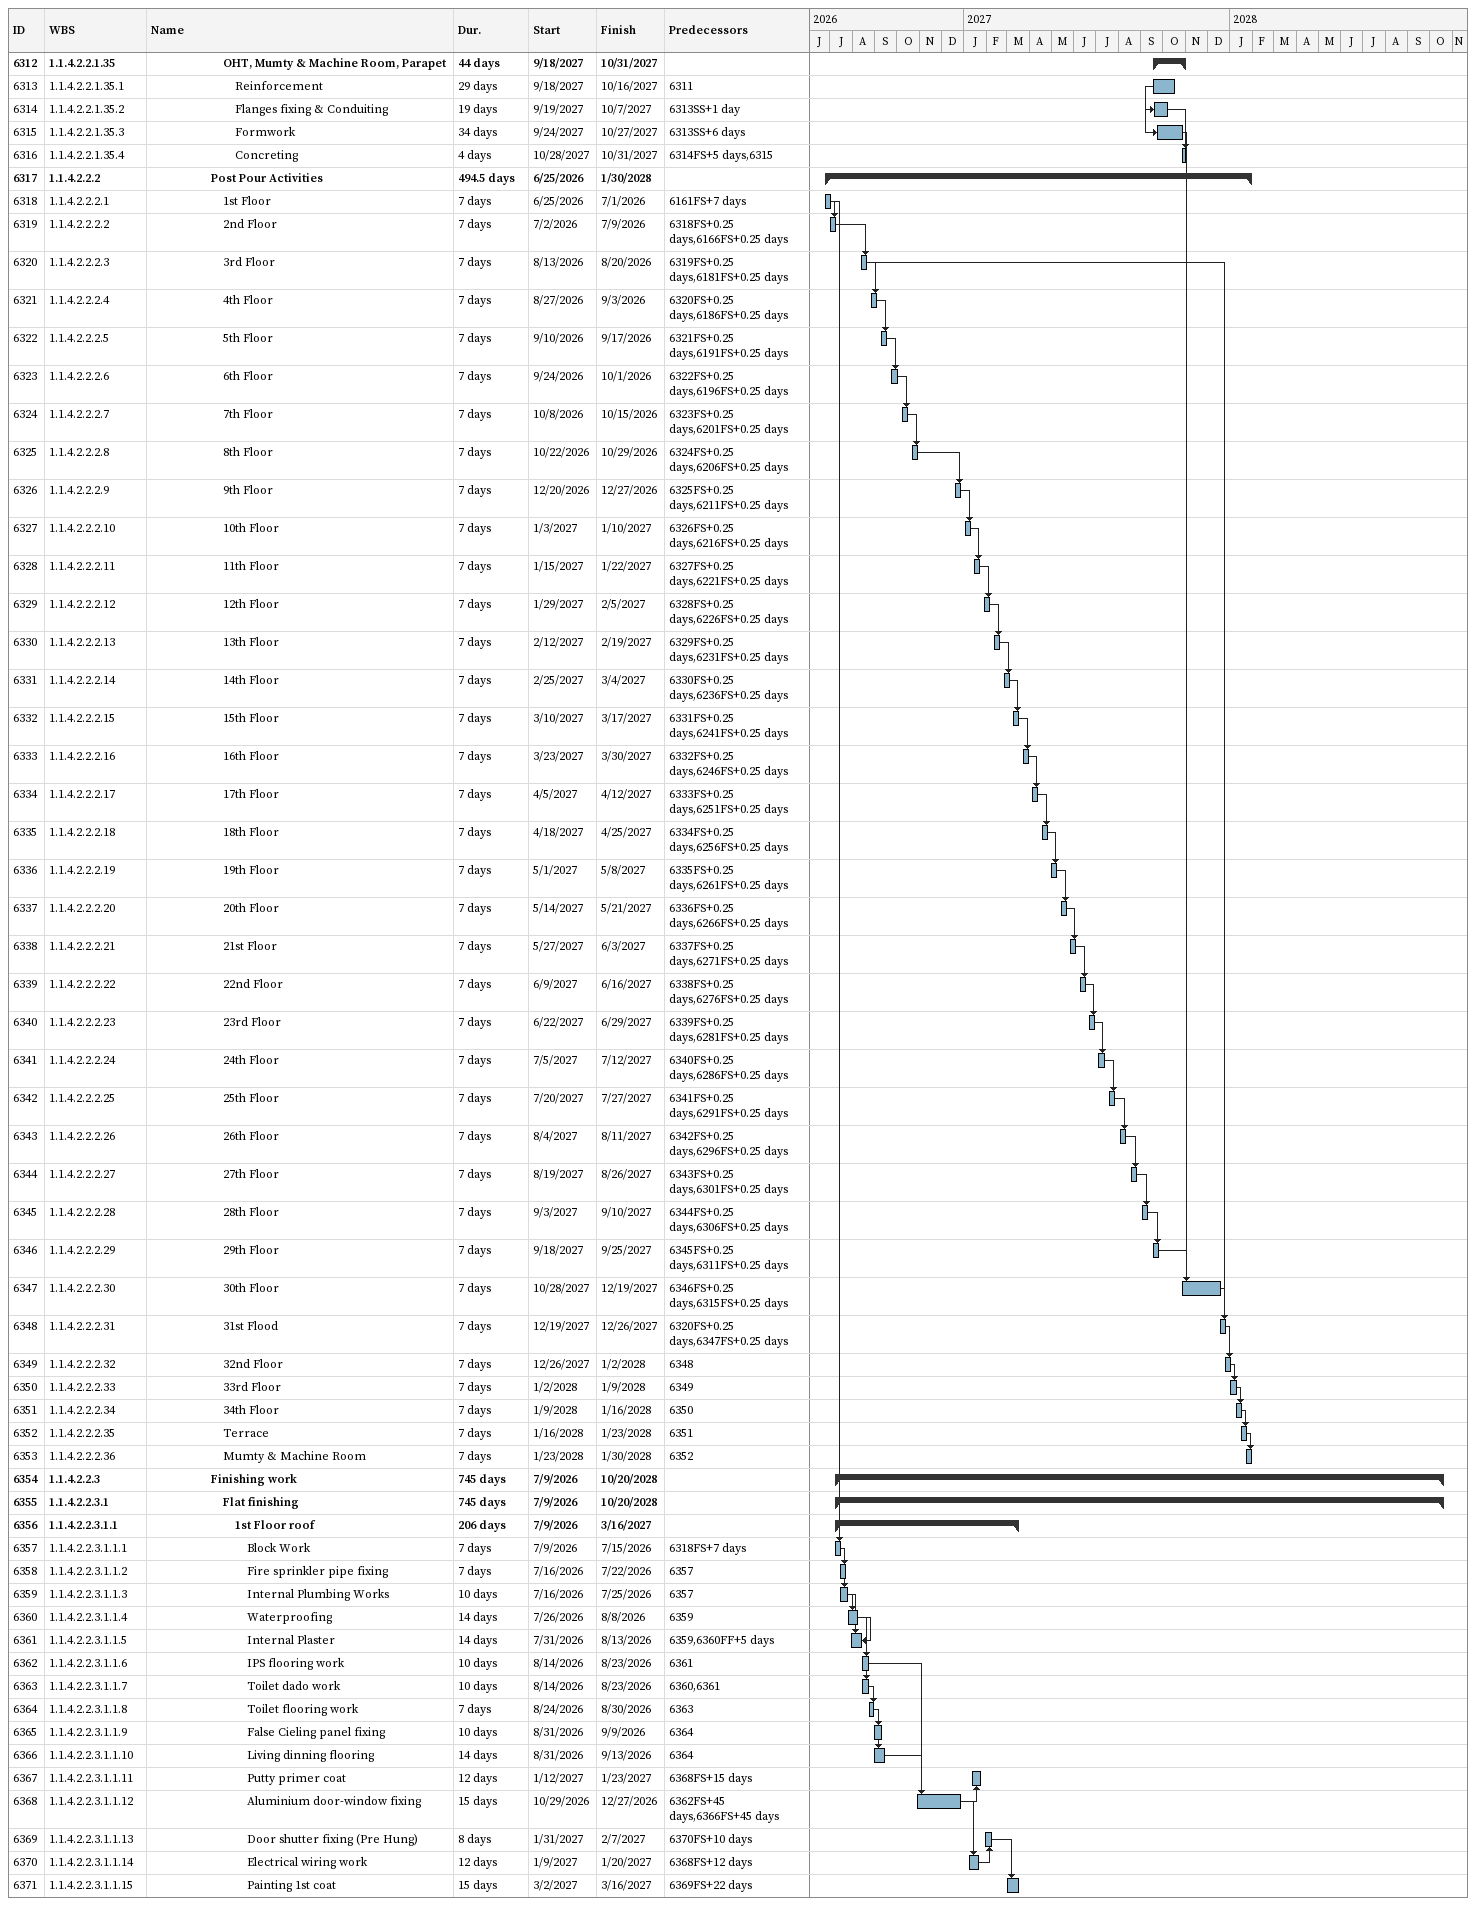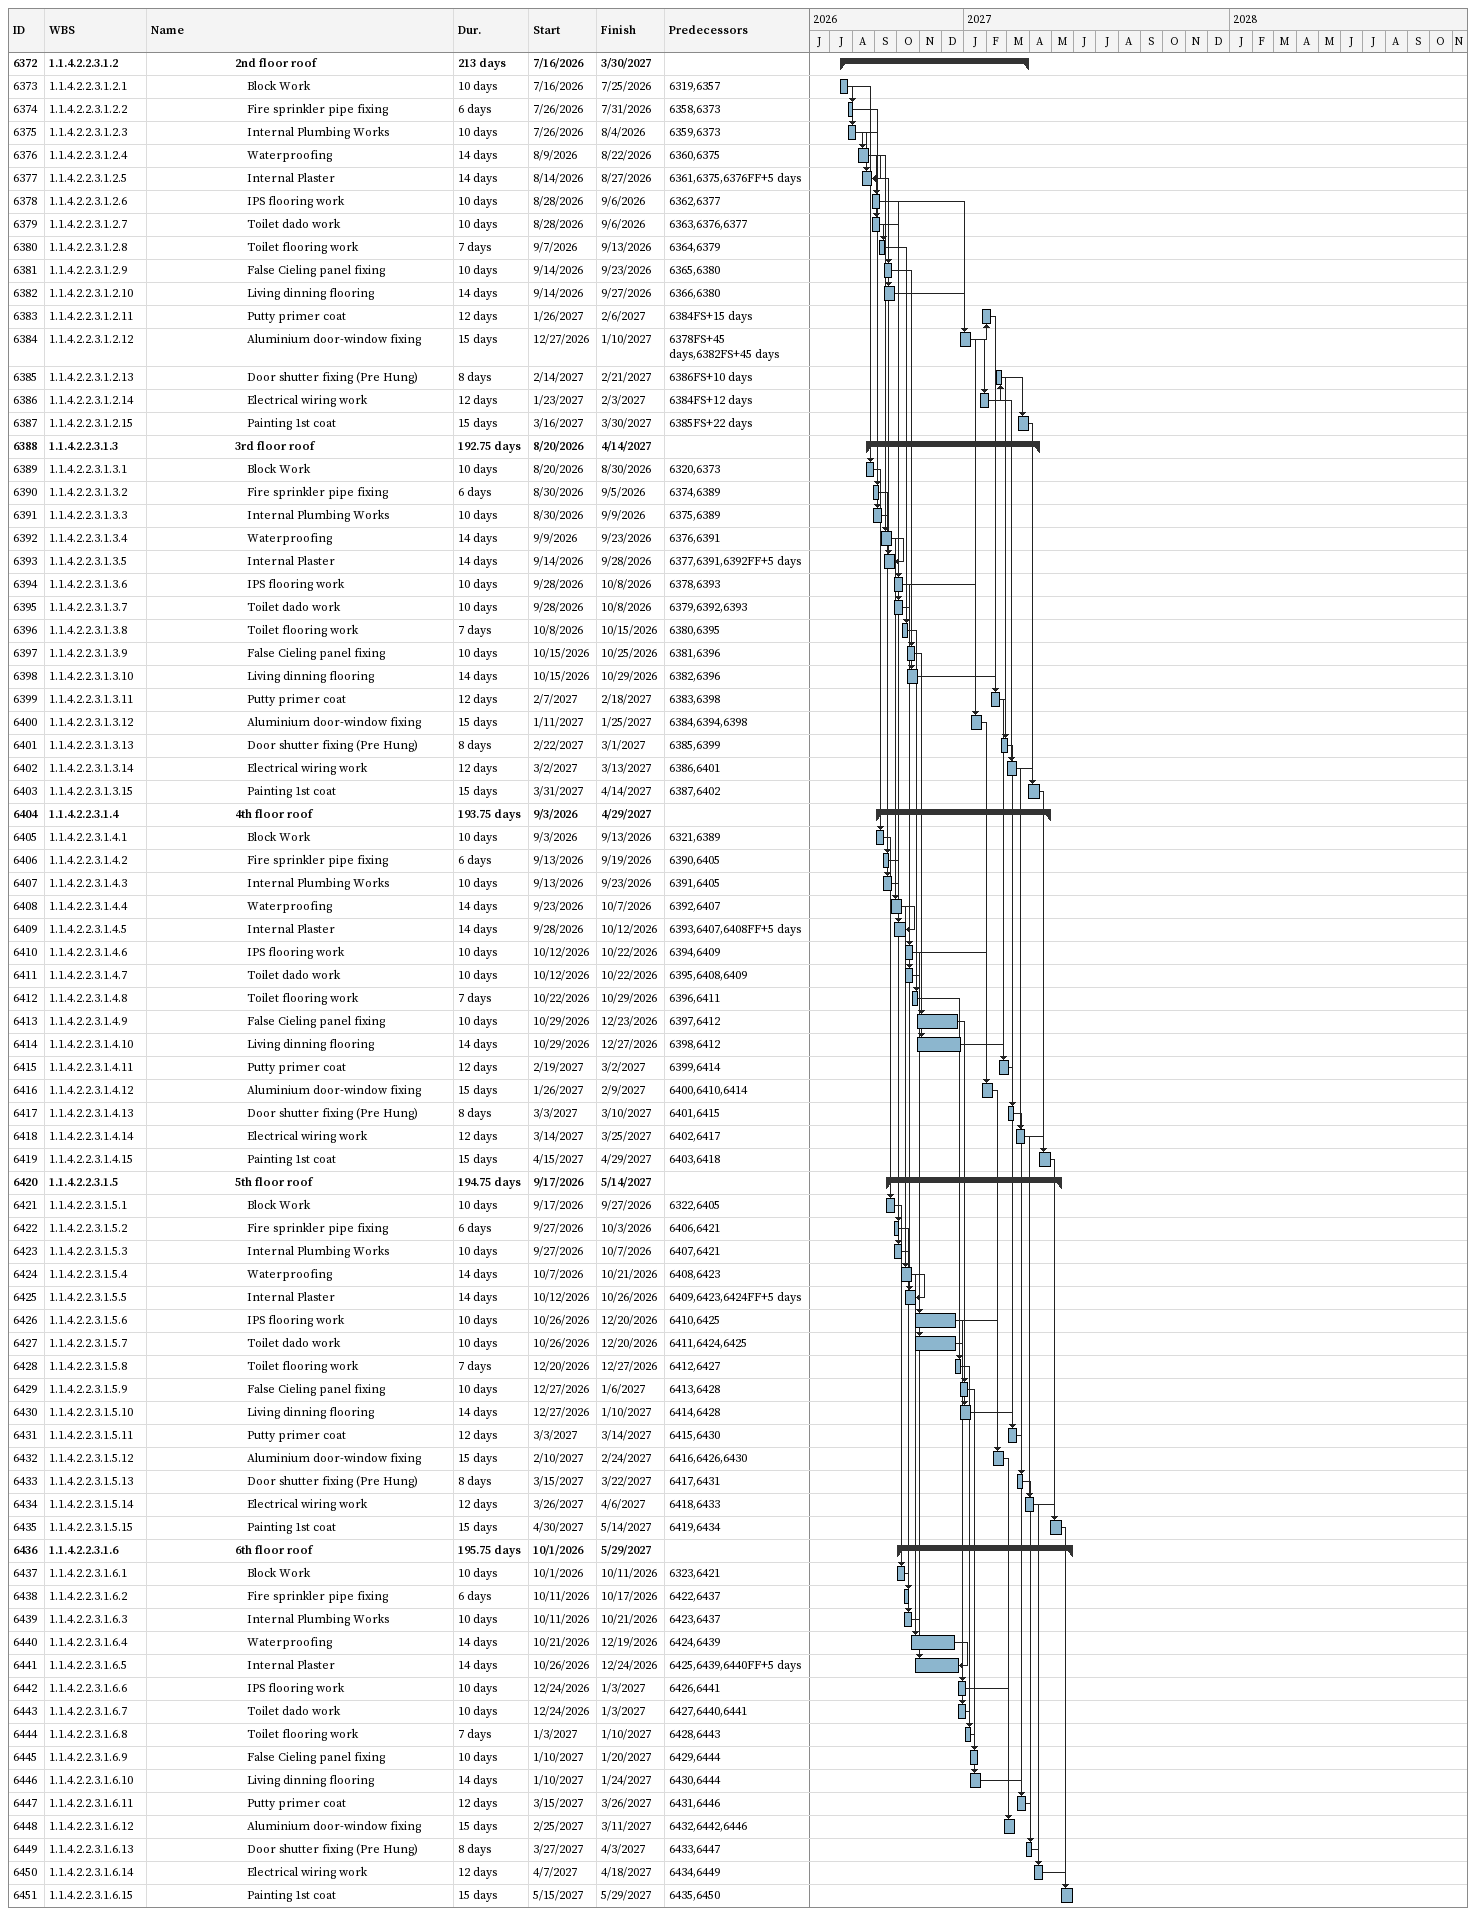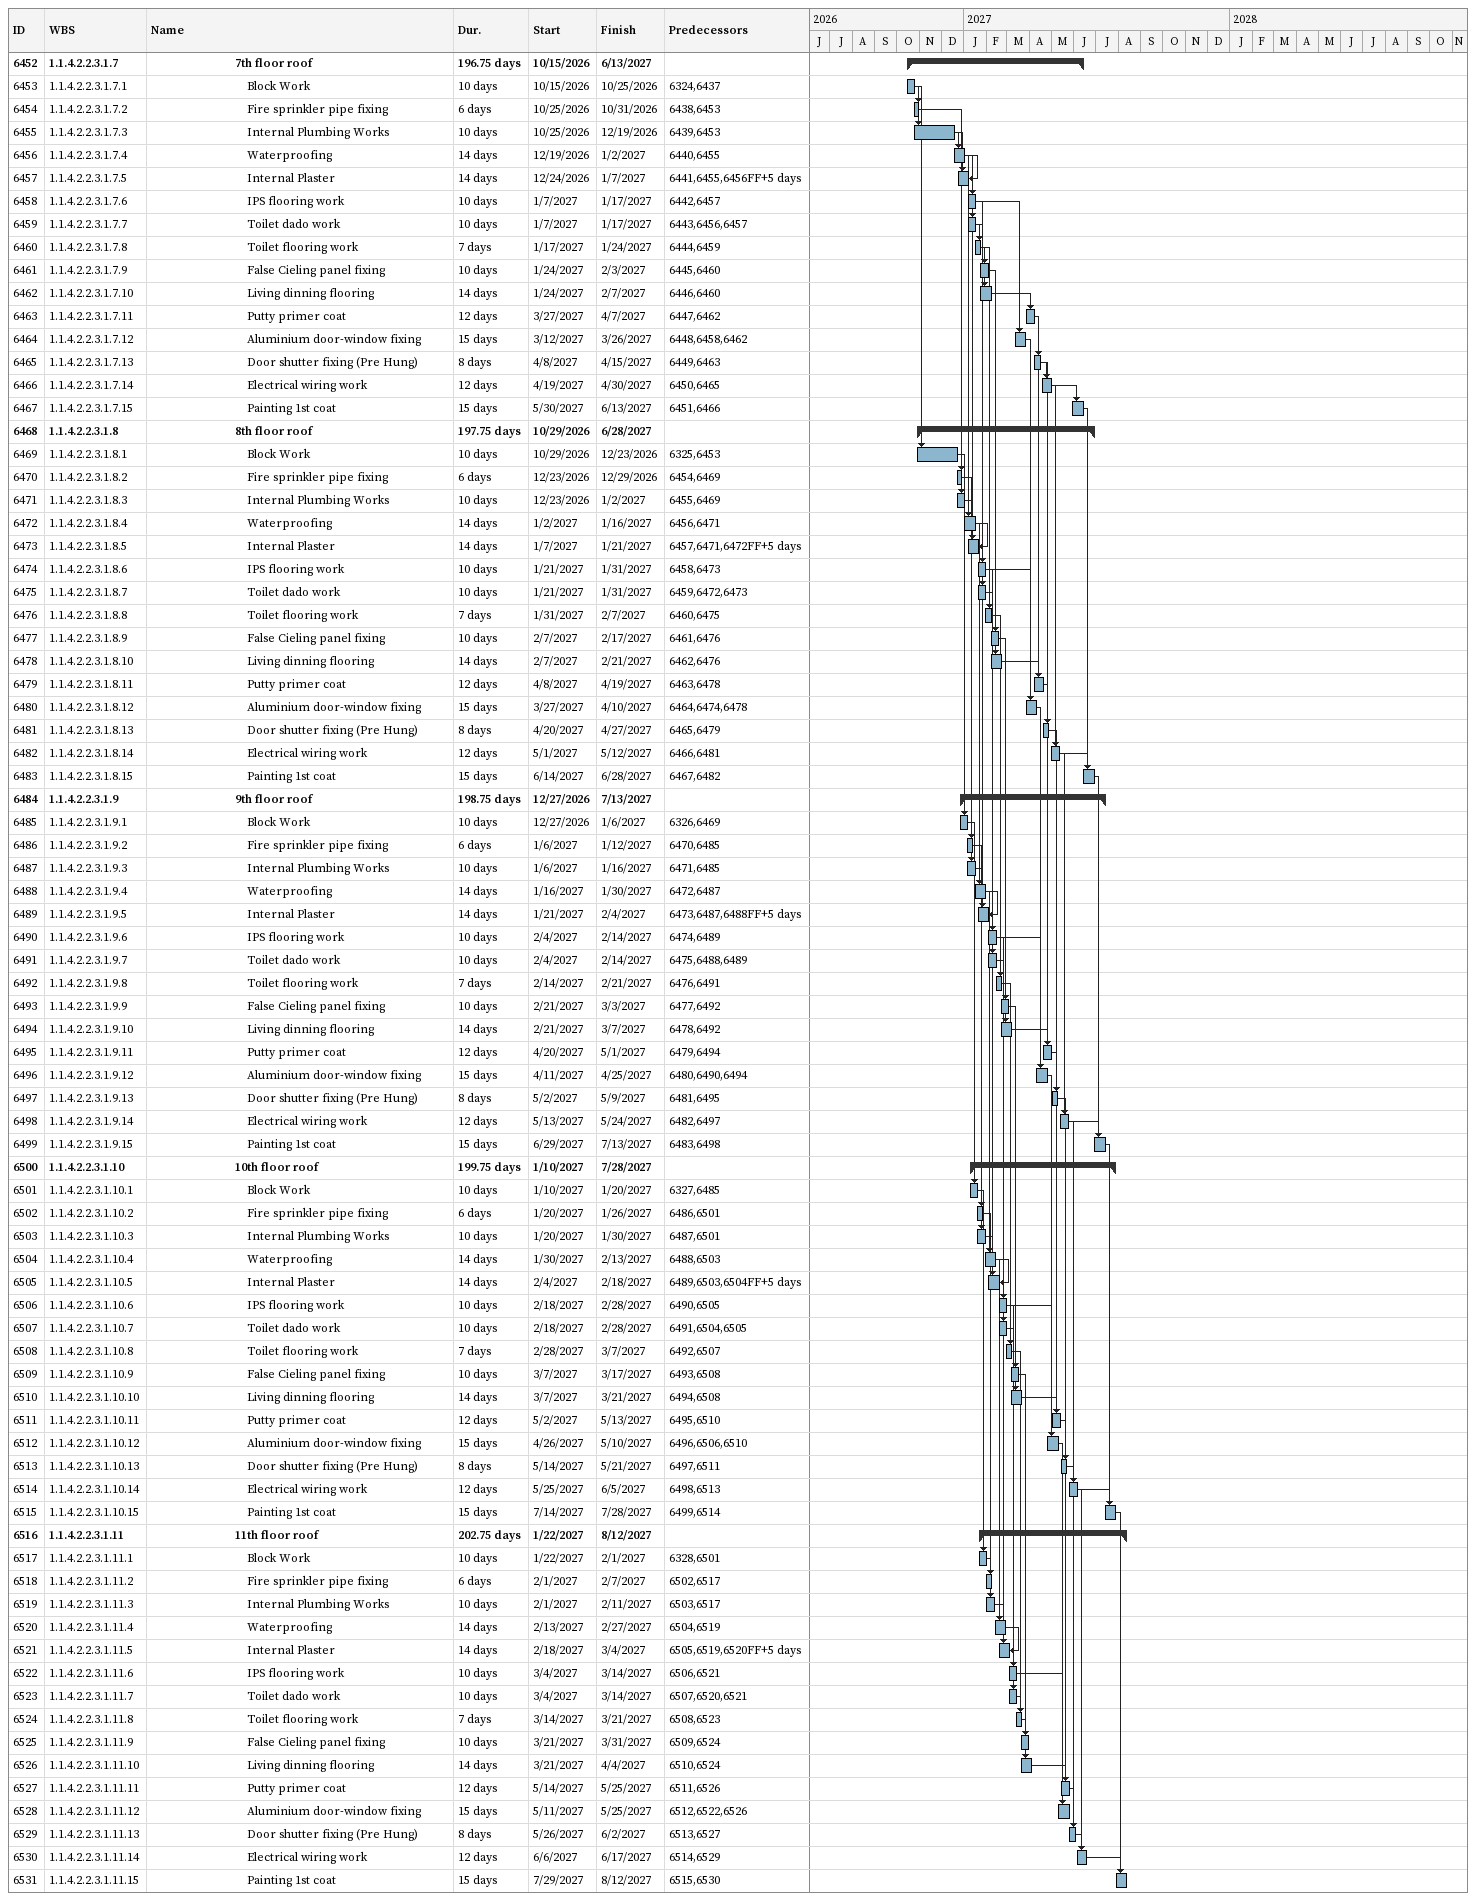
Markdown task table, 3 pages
| ID | WBS | Task | Duration | Start | Finish | Predecessors |
|---|---|---|---|---|---|---|
| 6312 | 1.1.4.2.2.1.35 | **OHT, Mumty & Machine Room, Parapet** | 44d | 2027-09-18 | 2027-10-31 |  |
| 6313 | 1.1.4.2.2.1.35.1 | Reinforcement | 29d | 2027-09-18 | 2027-10-16 | 6311 |
| 6314 | 1.1.4.2.2.1.35.2 | Flanges fixing & Conduiting | 19d | 2027-09-19 | 2027-10-07 | 6313SS+1d |
| 6315 | 1.1.4.2.2.1.35.3 | Formwork | 34d | 2027-09-24 | 2027-10-27 | 6313SS+6d |
| 6316 | 1.1.4.2.2.1.35.4 | Concreting | 4d | 2027-10-28 | 2027-10-31 | 6314FS+5d, 6315 |
| 6317 | 1.1.4.2.2.2 | **Post Pour Activities** | 494.5d | 2026-06-25 | 2028-01-30 |  |
| 6318 | 1.1.4.2.2.2.1 | 1st Floor | 7d | 2026-06-25 | 2026-07-01 | 6161FS+7d |
| 6319 | 1.1.4.2.2.2.2 | 2nd Floor | 7d | 2026-07-02 | 2026-07-09 | 6318FS+0.25d, 6166FS+0.25d |
| 6320 | 1.1.4.2.2.2.3 | 3rd Floor | 7d | 2026-08-13 | 2026-08-20 | 6319FS+0.25d, 6181FS+0.25d |
| 6321 | 1.1.4.2.2.2.4 | 4th Floor | 7d | 2026-08-27 | 2026-09-03 | 6320FS+0.25d, 6186FS+0.25d |
| 6322 | 1.1.4.2.2.2.5 | 5th Floor | 7d | 2026-09-10 | 2026-09-17 | 6321FS+0.25d, 6191FS+0.25d |
| 6323 | 1.1.4.2.2.2.6 | 6th Floor | 7d | 2026-09-24 | 2026-10-01 | 6322FS+0.25d, 6196FS+0.25d |
| 6324 | 1.1.4.2.2.2.7 | 7th Floor | 7d | 2026-10-08 | 2026-10-15 | 6323FS+0.25d, 6201FS+0.25d |
| 6325 | 1.1.4.2.2.2.8 | 8th Floor | 7d | 2026-10-22 | 2026-10-29 | 6324FS+0.25d, 6206FS+0.25d |
| 6326 | 1.1.4.2.2.2.9 | 9th Floor | 7d | 2026-12-20 | 2026-12-27 | 6325FS+0.25d, 6211FS+0.25d |
| 6327 | 1.1.4.2.2.2.10 | 10th Floor | 7d | 2027-01-03 | 2027-01-10 | 6326FS+0.25d, 6216FS+0.25d |
| 6328 | 1.1.4.2.2.2.11 | 11th Floor | 7d | 2027-01-15 | 2027-01-22 | 6327FS+0.25d, 6221FS+0.25d |
| 6329 | 1.1.4.2.2.2.12 | 12th Floor | 7d | 2027-01-29 | 2027-02-05 | 6328FS+0.25d, 6226FS+0.25d |
| 6330 | 1.1.4.2.2.2.13 | 13th Floor | 7d | 2027-02-12 | 2027-02-19 | 6329FS+0.25d, 6231FS+0.25d |
| 6331 | 1.1.4.2.2.2.14 | 14th Floor | 7d | 2027-02-25 | 2027-03-04 | 6330FS+0.25d, 6236FS+0.25d |
| 6332 | 1.1.4.2.2.2.15 | 15th Floor | 7d | 2027-03-10 | 2027-03-17 | 6331FS+0.25d, 6241FS+0.25d |
| 6333 | 1.1.4.2.2.2.16 | 16th Floor | 7d | 2027-03-23 | 2027-03-30 | 6332FS+0.25d, 6246FS+0.25d |
| 6334 | 1.1.4.2.2.2.17 | 17th Floor | 7d | 2027-04-05 | 2027-04-12 | 6333FS+0.25d, 6251FS+0.25d |
| 6335 | 1.1.4.2.2.2.18 | 18th Floor | 7d | 2027-04-18 | 2027-04-25 | 6334FS+0.25d, 6256FS+0.25d |
| 6336 | 1.1.4.2.2.2.19 | 19th Floor | 7d | 2027-05-01 | 2027-05-08 | 6335FS+0.25d, 6261FS+0.25d |
| 6337 | 1.1.4.2.2.2.20 | 20th Floor | 7d | 2027-05-14 | 2027-05-21 | 6336FS+0.25d, 6266FS+0.25d |
| 6338 | 1.1.4.2.2.2.21 | 21st Floor | 7d | 2027-05-27 | 2027-06-03 | 6337FS+0.25d, 6271FS+0.25d |
| 6339 | 1.1.4.2.2.2.22 | 22nd Floor | 7d | 2027-06-09 | 2027-06-16 | 6338FS+0.25d, 6276FS+0.25d |
| 6340 | 1.1.4.2.2.2.23 | 23rd Floor | 7d | 2027-06-22 | 2027-06-29 | 6339FS+0.25d, 6281FS+0.25d |
| 6341 | 1.1.4.2.2.2.24 | 24th Floor | 7d | 2027-07-05 | 2027-07-12 | 6340FS+0.25d, 6286FS+0.25d |
| 6342 | 1.1.4.2.2.2.25 | 25th Floor | 7d | 2027-07-20 | 2027-07-27 | 6341FS+0.25d, 6291FS+0.25d |
| 6343 | 1.1.4.2.2.2.26 | 26th Floor | 7d | 2027-08-04 | 2027-08-11 | 6342FS+0.25d, 6296FS+0.25d |
| 6344 | 1.1.4.2.2.2.27 | 27th Floor | 7d | 2027-08-19 | 2027-08-26 | 6343FS+0.25d, 6301FS+0.25d |
| 6345 | 1.1.4.2.2.2.28 | 28th Floor | 7d | 2027-09-03 | 2027-09-10 | 6344FS+0.25d, 6306FS+0.25d |
| 6346 | 1.1.4.2.2.2.29 | 29th Floor | 7d | 2027-09-18 | 2027-09-25 | 6345FS+0.25d, 6311FS+0.25d |
| 6347 | 1.1.4.2.2.2.30 | 30th Floor | 7d | 2027-10-28 | 2027-12-19 | 6346FS+0.25d, 6315FS+0.25d |
| 6348 | 1.1.4.2.2.2.31 | 31st Flood | 7d | 2027-12-19 | 2027-12-26 | 6320FS+0.25d, 6347FS+0.25d |
| 6349 | 1.1.4.2.2.2.32 | 32nd Floor | 7d | 2027-12-26 | 2028-01-02 | 6348 |
| 6350 | 1.1.4.2.2.2.33 | 33rd Floor | 7d | 2028-01-02 | 2028-01-09 | 6349 |
| 6351 | 1.1.4.2.2.2.34 | 34th Floor | 7d | 2028-01-09 | 2028-01-16 | 6350 |
| 6352 | 1.1.4.2.2.2.35 | Terrace | 7d | 2028-01-16 | 2028-01-23 | 6351 |
| 6353 | 1.1.4.2.2.2.36 | Mumty & Machine Room | 7d | 2028-01-23 | 2028-01-30 | 6352 |
| 6354 | 1.1.4.2.2.3 | **Finishing work** | 745d | 2026-07-09 | 2028-10-20 |  |
| 6355 | 1.1.4.2.2.3.1 | **Flat finishing** | 745d | 2026-07-09 | 2028-10-20 |  |
| 6356 | 1.1.4.2.2.3.1.1 | **1st Floor roof** | 206d | 2026-07-09 | 2027-03-16 |  |
| 6357 | 1.1.4.2.2.3.1.1.1 | Block Work | 7d | 2026-07-09 | 2026-07-15 | 6318FS+7d |
| 6358 | 1.1.4.2.2.3.1.1.2 | Fire sprinkler pipe fixing | 7d | 2026-07-16 | 2026-07-22 | 6357 |
| 6359 | 1.1.4.2.2.3.1.1.3 | Internal Plumbing Works | 10d | 2026-07-16 | 2026-07-25 | 6357 |
| 6360 | 1.1.4.2.2.3.1.1.4 | Waterproofing | 14d | 2026-07-26 | 2026-08-08 | 6359 |
| 6361 | 1.1.4.2.2.3.1.1.5 | Internal Plaster | 14d | 2026-07-31 | 2026-08-13 | 6359, 6360FF+5d |
| 6362 | 1.1.4.2.2.3.1.1.6 | IPS flooring work | 10d | 2026-08-14 | 2026-08-23 | 6361 |
| 6363 | 1.1.4.2.2.3.1.1.7 | Toilet dado work | 10d | 2026-08-14 | 2026-08-23 | 6360, 6361 |
| 6364 | 1.1.4.2.2.3.1.1.8 | Toilet flooring work | 7d | 2026-08-24 | 2026-08-30 | 6363 |
| 6365 | 1.1.4.2.2.3.1.1.9 | False Cieling panel fixing | 10d | 2026-08-31 | 2026-09-09 | 6364 |
| 6366 | 1.1.4.2.2.3.1.1.10 | Living dinning flooring | 14d | 2026-08-31 | 2026-09-13 | 6364 |
| 6367 | 1.1.4.2.2.3.1.1.11 | Putty primer coat | 12d | 2027-01-12 | 2027-01-23 | 6368FS+15d |
| 6368 | 1.1.4.2.2.3.1.1.12 | Aluminium door-window fixing | 15d | 2026-10-29 | 2026-12-27 | 6362FS+45d, 6366FS+45d |
| 6369 | 1.1.4.2.2.3.1.1.13 | Door shutter fixing (Pre Hung) | 8d | 2027-01-31 | 2027-02-07 | 6370FS+10d |
| 6370 | 1.1.4.2.2.3.1.1.14 | Electrical wiring work | 12d | 2027-01-09 | 2027-01-20 | 6368FS+12d |
| 6371 | 1.1.4.2.2.3.1.1.15 | Painting 1st coat | 15d | 2027-03-02 | 2027-03-16 | 6369FS+22d |
| 6372 | 1.1.4.2.2.3.1.2 | **2nd floor roof** | 213d | 2026-07-16 | 2027-03-30 |  |
| 6373 | 1.1.4.2.2.3.1.2.1 | Block Work | 10d | 2026-07-16 | 2026-07-25 | 6319, 6357 |
| 6374 | 1.1.4.2.2.3.1.2.2 | Fire sprinkler pipe fixing | 6d | 2026-07-26 | 2026-07-31 | 6358, 6373 |
| 6375 | 1.1.4.2.2.3.1.2.3 | Internal Plumbing Works | 10d | 2026-07-26 | 2026-08-04 | 6359, 6373 |
| 6376 | 1.1.4.2.2.3.1.2.4 | Waterproofing | 14d | 2026-08-09 | 2026-08-22 | 6360, 6375 |
| 6377 | 1.1.4.2.2.3.1.2.5 | Internal Plaster | 14d | 2026-08-14 | 2026-08-27 | 6361, 6375, 6376FF+5d |
| 6378 | 1.1.4.2.2.3.1.2.6 | IPS flooring work | 10d | 2026-08-28 | 2026-09-06 | 6362, 6377 |
| 6379 | 1.1.4.2.2.3.1.2.7 | Toilet dado work | 10d | 2026-08-28 | 2026-09-06 | 6363, 6376, 6377 |
| 6380 | 1.1.4.2.2.3.1.2.8 | Toilet flooring work | 7d | 2026-09-07 | 2026-09-13 | 6364, 6379 |
| 6381 | 1.1.4.2.2.3.1.2.9 | False Cieling panel fixing | 10d | 2026-09-14 | 2026-09-23 | 6365, 6380 |
| 6382 | 1.1.4.2.2.3.1.2.10 | Living dinning flooring | 14d | 2026-09-14 | 2026-09-27 | 6366, 6380 |
| 6383 | 1.1.4.2.2.3.1.2.11 | Putty primer coat | 12d | 2027-01-26 | 2027-02-06 | 6384FS+15d |
| 6384 | 1.1.4.2.2.3.1.2.12 | Aluminium door-window fixing | 15d | 2026-12-27 | 2027-01-10 | 6378FS+45d, 6382FS+45d |
| 6385 | 1.1.4.2.2.3.1.2.13 | Door shutter fixing (Pre Hung) | 8d | 2027-02-14 | 2027-02-21 | 6386FS+10d |
| 6386 | 1.1.4.2.2.3.1.2.14 | Electrical wiring work | 12d | 2027-01-23 | 2027-02-03 | 6384FS+12d |
| 6387 | 1.1.4.2.2.3.1.2.15 | Painting 1st coat | 15d | 2027-03-16 | 2027-03-30 | 6385FS+22d |
| 6388 | 1.1.4.2.2.3.1.3 | **3rd floor roof** | 192.75d | 2026-08-20 | 2027-04-14 |  |
| 6389 | 1.1.4.2.2.3.1.3.1 | Block Work | 10d | 2026-08-20 | 2026-08-30 | 6320, 6373 |
| 6390 | 1.1.4.2.2.3.1.3.2 | Fire sprinkler pipe fixing | 6d | 2026-08-30 | 2026-09-05 | 6374, 6389 |
| 6391 | 1.1.4.2.2.3.1.3.3 | Internal Plumbing Works | 10d | 2026-08-30 | 2026-09-09 | 6375, 6389 |
| 6392 | 1.1.4.2.2.3.1.3.4 | Waterproofing | 14d | 2026-09-09 | 2026-09-23 | 6376, 6391 |
| 6393 | 1.1.4.2.2.3.1.3.5 | Internal Plaster | 14d | 2026-09-14 | 2026-09-28 | 6377, 6391, 6392FF+5d |
| 6394 | 1.1.4.2.2.3.1.3.6 | IPS flooring work | 10d | 2026-09-28 | 2026-10-08 | 6378, 6393 |
| 6395 | 1.1.4.2.2.3.1.3.7 | Toilet dado work | 10d | 2026-09-28 | 2026-10-08 | 6379, 6392, 6393 |
| 6396 | 1.1.4.2.2.3.1.3.8 | Toilet flooring work | 7d | 2026-10-08 | 2026-10-15 | 6380, 6395 |
| 6397 | 1.1.4.2.2.3.1.3.9 | False Cieling panel fixing | 10d | 2026-10-15 | 2026-10-25 | 6381, 6396 |
| 6398 | 1.1.4.2.2.3.1.3.10 | Living dinning flooring | 14d | 2026-10-15 | 2026-10-29 | 6382, 6396 |
| 6399 | 1.1.4.2.2.3.1.3.11 | Putty primer coat | 12d | 2027-02-07 | 2027-02-18 | 6383, 6398 |
| 6400 | 1.1.4.2.2.3.1.3.12 | Aluminium door-window fixing | 15d | 2027-01-11 | 2027-01-25 | 6384, 6394, 6398 |
| 6401 | 1.1.4.2.2.3.1.3.13 | Door shutter fixing (Pre Hung) | 8d | 2027-02-22 | 2027-03-01 | 6385, 6399 |
| 6402 | 1.1.4.2.2.3.1.3.14 | Electrical wiring work | 12d | 2027-03-02 | 2027-03-13 | 6386, 6401 |
| 6403 | 1.1.4.2.2.3.1.3.15 | Painting 1st coat | 15d | 2027-03-31 | 2027-04-14 | 6387, 6402 |
| 6404 | 1.1.4.2.2.3.1.4 | **4th floor roof** | 193.75d | 2026-09-03 | 2027-04-29 |  |
| 6405 | 1.1.4.2.2.3.1.4.1 | Block Work | 10d | 2026-09-03 | 2026-09-13 | 6321, 6389 |
| 6406 | 1.1.4.2.2.3.1.4.2 | Fire sprinkler pipe fixing | 6d | 2026-09-13 | 2026-09-19 | 6390, 6405 |
| 6407 | 1.1.4.2.2.3.1.4.3 | Internal Plumbing Works | 10d | 2026-09-13 | 2026-09-23 | 6391, 6405 |
| 6408 | 1.1.4.2.2.3.1.4.4 | Waterproofing | 14d | 2026-09-23 | 2026-10-07 | 6392, 6407 |
| 6409 | 1.1.4.2.2.3.1.4.5 | Internal Plaster | 14d | 2026-09-28 | 2026-10-12 | 6393, 6407, 6408FF+5d |
| 6410 | 1.1.4.2.2.3.1.4.6 | IPS flooring work | 10d | 2026-10-12 | 2026-10-22 | 6394, 6409 |
| 6411 | 1.1.4.2.2.3.1.4.7 | Toilet dado work | 10d | 2026-10-12 | 2026-10-22 | 6395, 6408, 6409 |
| 6412 | 1.1.4.2.2.3.1.4.8 | Toilet flooring work | 7d | 2026-10-22 | 2026-10-29 | 6396, 6411 |
| 6413 | 1.1.4.2.2.3.1.4.9 | False Cieling panel fixing | 10d | 2026-10-29 | 2026-12-23 | 6397, 6412 |
| 6414 | 1.1.4.2.2.3.1.4.10 | Living dinning flooring | 14d | 2026-10-29 | 2026-12-27 | 6398, 6412 |
| 6415 | 1.1.4.2.2.3.1.4.11 | Putty primer coat | 12d | 2027-02-19 | 2027-03-02 | 6399, 6414 |
| 6416 | 1.1.4.2.2.3.1.4.12 | Aluminium door-window fixing | 15d | 2027-01-26 | 2027-02-09 | 6400, 6410, 6414 |
| 6417 | 1.1.4.2.2.3.1.4.13 | Door shutter fixing (Pre Hung) | 8d | 2027-03-03 | 2027-03-10 | 6401, 6415 |
| 6418 | 1.1.4.2.2.3.1.4.14 | Electrical wiring work | 12d | 2027-03-14 | 2027-03-25 | 6402, 6417 |
| 6419 | 1.1.4.2.2.3.1.4.15 | Painting 1st coat | 15d | 2027-04-15 | 2027-04-29 | 6403, 6418 |
| 6420 | 1.1.4.2.2.3.1.5 | **5th floor roof** | 194.75d | 2026-09-17 | 2027-05-14 |  |
| 6421 | 1.1.4.2.2.3.1.5.1 | Block Work | 10d | 2026-09-17 | 2026-09-27 | 6322, 6405 |
| 6422 | 1.1.4.2.2.3.1.5.2 | Fire sprinkler pipe fixing | 6d | 2026-09-27 | 2026-10-03 | 6406, 6421 |
| 6423 | 1.1.4.2.2.3.1.5.3 | Internal Plumbing Works | 10d | 2026-09-27 | 2026-10-07 | 6407, 6421 |
| 6424 | 1.1.4.2.2.3.1.5.4 | Waterproofing | 14d | 2026-10-07 | 2026-10-21 | 6408, 6423 |
| 6425 | 1.1.4.2.2.3.1.5.5 | Internal Plaster | 14d | 2026-10-12 | 2026-10-26 | 6409, 6423, 6424FF+5d |
| 6426 | 1.1.4.2.2.3.1.5.6 | IPS flooring work | 10d | 2026-10-26 | 2026-12-20 | 6410, 6425 |
| 6427 | 1.1.4.2.2.3.1.5.7 | Toilet dado work | 10d | 2026-10-26 | 2026-12-20 | 6411, 6424, 6425 |
| 6428 | 1.1.4.2.2.3.1.5.8 | Toilet flooring work | 7d | 2026-12-20 | 2026-12-27 | 6412, 6427 |
| 6429 | 1.1.4.2.2.3.1.5.9 | False Cieling panel fixing | 10d | 2026-12-27 | 2027-01-06 | 6413, 6428 |
| 6430 | 1.1.4.2.2.3.1.5.10 | Living dinning flooring | 14d | 2026-12-27 | 2027-01-10 | 6414, 6428 |
| 6431 | 1.1.4.2.2.3.1.5.11 | Putty primer coat | 12d | 2027-03-03 | 2027-03-14 | 6415, 6430 |
| 6432 | 1.1.4.2.2.3.1.5.12 | Aluminium door-window fixing | 15d | 2027-02-10 | 2027-02-24 | 6416, 6426, 6430 |
| 6433 | 1.1.4.2.2.3.1.5.13 | Door shutter fixing (Pre Hung) | 8d | 2027-03-15 | 2027-03-22 | 6417, 6431 |
| 6434 | 1.1.4.2.2.3.1.5.14 | Electrical wiring work | 12d | 2027-03-26 | 2027-04-06 | 6418, 6433 |
| 6435 | 1.1.4.2.2.3.1.5.15 | Painting 1st coat | 15d | 2027-04-30 | 2027-05-14 | 6419, 6434 |
| 6436 | 1.1.4.2.2.3.1.6 | **6th floor roof** | 195.75d | 2026-10-01 | 2027-05-29 |  |
| 6437 | 1.1.4.2.2.3.1.6.1 | Block Work | 10d | 2026-10-01 | 2026-10-11 | 6323, 6421 |
| 6438 | 1.1.4.2.2.3.1.6.2 | Fire sprinkler pipe fixing | 6d | 2026-10-11 | 2026-10-17 | 6422, 6437 |
| 6439 | 1.1.4.2.2.3.1.6.3 | Internal Plumbing Works | 10d | 2026-10-11 | 2026-10-21 | 6423, 6437 |
| 6440 | 1.1.4.2.2.3.1.6.4 | Waterproofing | 14d | 2026-10-21 | 2026-12-19 | 6424, 6439 |
| 6441 | 1.1.4.2.2.3.1.6.5 | Internal Plaster | 14d | 2026-10-26 | 2026-12-24 | 6425, 6439, 6440FF+5d |
| 6442 | 1.1.4.2.2.3.1.6.6 | IPS flooring work | 10d | 2026-12-24 | 2027-01-03 | 6426, 6441 |
| 6443 | 1.1.4.2.2.3.1.6.7 | Toilet dado work | 10d | 2026-12-24 | 2027-01-03 | 6427, 6440, 6441 |
| 6444 | 1.1.4.2.2.3.1.6.8 | Toilet flooring work | 7d | 2027-01-03 | 2027-01-10 | 6428, 6443 |
| 6445 | 1.1.4.2.2.3.1.6.9 | False Cieling panel fixing | 10d | 2027-01-10 | 2027-01-20 | 6429, 6444 |
| 6446 | 1.1.4.2.2.3.1.6.10 | Living dinning flooring | 14d | 2027-01-10 | 2027-01-24 | 6430, 6444 |
| 6447 | 1.1.4.2.2.3.1.6.11 | Putty primer coat | 12d | 2027-03-15 | 2027-03-26 | 6431, 6446 |
| 6448 | 1.1.4.2.2.3.1.6.12 | Aluminium door-window fixing | 15d | 2027-02-25 | 2027-03-11 | 6432, 6442, 6446 |
| 6449 | 1.1.4.2.2.3.1.6.13 | Door shutter fixing (Pre Hung) | 8d | 2027-03-27 | 2027-04-03 | 6433, 6447 |
| 6450 | 1.1.4.2.2.3.1.6.14 | Electrical wiring work | 12d | 2027-04-07 | 2027-04-18 | 6434, 6449 |
| 6451 | 1.1.4.2.2.3.1.6.15 | Painting 1st coat | 15d | 2027-05-15 | 2027-05-29 | 6435, 6450 |
| 6452 | 1.1.4.2.2.3.1.7 | **7th floor roof** | 196.75d | 2026-10-15 | 2027-06-13 |  |
| 6453 | 1.1.4.2.2.3.1.7.1 | Block Work | 10d | 2026-10-15 | 2026-10-25 | 6324, 6437 |
| 6454 | 1.1.4.2.2.3.1.7.2 | Fire sprinkler pipe fixing | 6d | 2026-10-25 | 2026-10-31 | 6438, 6453 |
| 6455 | 1.1.4.2.2.3.1.7.3 | Internal Plumbing Works | 10d | 2026-10-25 | 2026-12-19 | 6439, 6453 |
| 6456 | 1.1.4.2.2.3.1.7.4 | Waterproofing | 14d | 2026-12-19 | 2027-01-02 | 6440, 6455 |
| 6457 | 1.1.4.2.2.3.1.7.5 | Internal Plaster | 14d | 2026-12-24 | 2027-01-07 | 6441, 6455, 6456FF+5d |
| 6458 | 1.1.4.2.2.3.1.7.6 | IPS flooring work | 10d | 2027-01-07 | 2027-01-17 | 6442, 6457 |
| 6459 | 1.1.4.2.2.3.1.7.7 | Toilet dado work | 10d | 2027-01-07 | 2027-01-17 | 6443, 6456, 6457 |
| 6460 | 1.1.4.2.2.3.1.7.8 | Toilet flooring work | 7d | 2027-01-17 | 2027-01-24 | 6444, 6459 |
| 6461 | 1.1.4.2.2.3.1.7.9 | False Cieling panel fixing | 10d | 2027-01-24 | 2027-02-03 | 6445, 6460 |
| 6462 | 1.1.4.2.2.3.1.7.10 | Living dinning flooring | 14d | 2027-01-24 | 2027-02-07 | 6446, 6460 |
| 6463 | 1.1.4.2.2.3.1.7.11 | Putty primer coat | 12d | 2027-03-27 | 2027-04-07 | 6447, 6462 |
| 6464 | 1.1.4.2.2.3.1.7.12 | Aluminium door-window fixing | 15d | 2027-03-12 | 2027-03-26 | 6448, 6458, 6462 |
| 6465 | 1.1.4.2.2.3.1.7.13 | Door shutter fixing (Pre Hung) | 8d | 2027-04-08 | 2027-04-15 | 6449, 6463 |
| 6466 | 1.1.4.2.2.3.1.7.14 | Electrical wiring work | 12d | 2027-04-19 | 2027-04-30 | 6450, 6465 |
| 6467 | 1.1.4.2.2.3.1.7.15 | Painting 1st coat | 15d | 2027-05-30 | 2027-06-13 | 6451, 6466 |
| 6468 | 1.1.4.2.2.3.1.8 | **8th floor roof** | 197.75d | 2026-10-29 | 2027-06-28 |  |
| 6469 | 1.1.4.2.2.3.1.8.1 | Block Work | 10d | 2026-10-29 | 2026-12-23 | 6325, 6453 |
| 6470 | 1.1.4.2.2.3.1.8.2 | Fire sprinkler pipe fixing | 6d | 2026-12-23 | 2026-12-29 | 6454, 6469 |
| 6471 | 1.1.4.2.2.3.1.8.3 | Internal Plumbing Works | 10d | 2026-12-23 | 2027-01-02 | 6455, 6469 |
| 6472 | 1.1.4.2.2.3.1.8.4 | Waterproofing | 14d | 2027-01-02 | 2027-01-16 | 6456, 6471 |
| 6473 | 1.1.4.2.2.3.1.8.5 | Internal Plaster | 14d | 2027-01-07 | 2027-01-21 | 6457, 6471, 6472FF+5d |
| 6474 | 1.1.4.2.2.3.1.8.6 | IPS flooring work | 10d | 2027-01-21 | 2027-01-31 | 6458, 6473 |
| 6475 | 1.1.4.2.2.3.1.8.7 | Toilet dado work | 10d | 2027-01-21 | 2027-01-31 | 6459, 6472, 6473 |
| 6476 | 1.1.4.2.2.3.1.8.8 | Toilet flooring work | 7d | 2027-01-31 | 2027-02-07 | 6460, 6475 |
| 6477 | 1.1.4.2.2.3.1.8.9 | False Cieling panel fixing | 10d | 2027-02-07 | 2027-02-17 | 6461, 6476 |
| 6478 | 1.1.4.2.2.3.1.8.10 | Living dinning flooring | 14d | 2027-02-07 | 2027-02-21 | 6462, 6476 |
| 6479 | 1.1.4.2.2.3.1.8.11 | Putty primer coat | 12d | 2027-04-08 | 2027-04-19 | 6463, 6478 |
| 6480 | 1.1.4.2.2.3.1.8.12 | Aluminium door-window fixing | 15d | 2027-03-27 | 2027-04-10 | 6464, 6474, 6478 |
| 6481 | 1.1.4.2.2.3.1.8.13 | Door shutter fixing (Pre Hung) | 8d | 2027-04-20 | 2027-04-27 | 6465, 6479 |
| 6482 | 1.1.4.2.2.3.1.8.14 | Electrical wiring work | 12d | 2027-05-01 | 2027-05-12 | 6466, 6481 |
| 6483 | 1.1.4.2.2.3.1.8.15 | Painting 1st coat | 15d | 2027-06-14 | 2027-06-28 | 6467, 6482 |
| 6484 | 1.1.4.2.2.3.1.9 | **9th floor roof** | 198.75d | 2026-12-27 | 2027-07-13 |  |
| 6485 | 1.1.4.2.2.3.1.9.1 | Block Work | 10d | 2026-12-27 | 2027-01-06 | 6326, 6469 |
| 6486 | 1.1.4.2.2.3.1.9.2 | Fire sprinkler pipe fixing | 6d | 2027-01-06 | 2027-01-12 | 6470, 6485 |
| 6487 | 1.1.4.2.2.3.1.9.3 | Internal Plumbing Works | 10d | 2027-01-06 | 2027-01-16 | 6471, 6485 |
| 6488 | 1.1.4.2.2.3.1.9.4 | Waterproofing | 14d | 2027-01-16 | 2027-01-30 | 6472, 6487 |
| 6489 | 1.1.4.2.2.3.1.9.5 | Internal Plaster | 14d | 2027-01-21 | 2027-02-04 | 6473, 6487, 6488FF+5d |
| 6490 | 1.1.4.2.2.3.1.9.6 | IPS flooring work | 10d | 2027-02-04 | 2027-02-14 | 6474, 6489 |
| 6491 | 1.1.4.2.2.3.1.9.7 | Toilet dado work | 10d | 2027-02-04 | 2027-02-14 | 6475, 6488, 6489 |
| 6492 | 1.1.4.2.2.3.1.9.8 | Toilet flooring work | 7d | 2027-02-14 | 2027-02-21 | 6476, 6491 |
| 6493 | 1.1.4.2.2.3.1.9.9 | False Cieling panel fixing | 10d | 2027-02-21 | 2027-03-03 | 6477, 6492 |
| 6494 | 1.1.4.2.2.3.1.9.10 | Living dinning flooring | 14d | 2027-02-21 | 2027-03-07 | 6478, 6492 |
| 6495 | 1.1.4.2.2.3.1.9.11 | Putty primer coat | 12d | 2027-04-20 | 2027-05-01 | 6479, 6494 |
| 6496 | 1.1.4.2.2.3.1.9.12 | Aluminium door-window fixing | 15d | 2027-04-11 | 2027-04-25 | 6480, 6490, 6494 |
| 6497 | 1.1.4.2.2.3.1.9.13 | Door shutter fixing (Pre Hung) | 8d | 2027-05-02 | 2027-05-09 | 6481, 6495 |
| 6498 | 1.1.4.2.2.3.1.9.14 | Electrical wiring work | 12d | 2027-05-13 | 2027-05-24 | 6482, 6497 |
| 6499 | 1.1.4.2.2.3.1.9.15 | Painting 1st coat | 15d | 2027-06-29 | 2027-07-13 | 6483, 6498 |
| 6500 | 1.1.4.2.2.3.1.10 | **10th floor roof** | 199.75d | 2027-01-10 | 2027-07-28 |  |
| 6501 | 1.1.4.2.2.3.1.10.1 | Block Work | 10d | 2027-01-10 | 2027-01-20 | 6327, 6485 |
| 6502 | 1.1.4.2.2.3.1.10.2 | Fire sprinkler pipe fixing | 6d | 2027-01-20 | 2027-01-26 | 6486, 6501 |
| 6503 | 1.1.4.2.2.3.1.10.3 | Internal Plumbing Works | 10d | 2027-01-20 | 2027-01-30 | 6487, 6501 |
| 6504 | 1.1.4.2.2.3.1.10.4 | Waterproofing | 14d | 2027-01-30 | 2027-02-13 | 6488, 6503 |
| 6505 | 1.1.4.2.2.3.1.10.5 | Internal Plaster | 14d | 2027-02-04 | 2027-02-18 | 6489, 6503, 6504FF+5d |
| 6506 | 1.1.4.2.2.3.1.10.6 | IPS flooring work | 10d | 2027-02-18 | 2027-02-28 | 6490, 6505 |
| 6507 | 1.1.4.2.2.3.1.10.7 | Toilet dado work | 10d | 2027-02-18 | 2027-02-28 | 6491, 6504, 6505 |
| 6508 | 1.1.4.2.2.3.1.10.8 | Toilet flooring work | 7d | 2027-02-28 | 2027-03-07 | 6492, 6507 |
| 6509 | 1.1.4.2.2.3.1.10.9 | False Cieling panel fixing | 10d | 2027-03-07 | 2027-03-17 | 6493, 6508 |
| 6510 | 1.1.4.2.2.3.1.10.10 | Living dinning flooring | 14d | 2027-03-07 | 2027-03-21 | 6494, 6508 |
| 6511 | 1.1.4.2.2.3.1.10.11 | Putty primer coat | 12d | 2027-05-02 | 2027-05-13 | 6495, 6510 |
| 6512 | 1.1.4.2.2.3.1.10.12 | Aluminium door-window fixing | 15d | 2027-04-26 | 2027-05-10 | 6496, 6506, 6510 |
| 6513 | 1.1.4.2.2.3.1.10.13 | Door shutter fixing (Pre Hung) | 8d | 2027-05-14 | 2027-05-21 | 6497, 6511 |
| 6514 | 1.1.4.2.2.3.1.10.14 | Electrical wiring work | 12d | 2027-05-25 | 2027-06-05 | 6498, 6513 |
| 6515 | 1.1.4.2.2.3.1.10.15 | Painting 1st coat | 15d | 2027-07-14 | 2027-07-28 | 6499, 6514 |
| 6516 | 1.1.4.2.2.3.1.11 | **11th floor roof** | 202.75d | 2027-01-22 | 2027-08-12 |  |
| 6517 | 1.1.4.2.2.3.1.11.1 | Block Work | 10d | 2027-01-22 | 2027-02-01 | 6328, 6501 |
| 6518 | 1.1.4.2.2.3.1.11.2 | Fire sprinkler pipe fixing | 6d | 2027-02-01 | 2027-02-07 | 6502, 6517 |
| 6519 | 1.1.4.2.2.3.1.11.3 | Internal Plumbing Works | 10d | 2027-02-01 | 2027-02-11 | 6503, 6517 |
| 6520 | 1.1.4.2.2.3.1.11.4 | Waterproofing | 14d | 2027-02-13 | 2027-02-27 | 6504, 6519 |
| 6521 | 1.1.4.2.2.3.1.11.5 | Internal Plaster | 14d | 2027-02-18 | 2027-03-04 | 6505, 6519, 6520FF+5d |
| 6522 | 1.1.4.2.2.3.1.11.6 | IPS flooring work | 10d | 2027-03-04 | 2027-03-14 | 6506, 6521 |
| 6523 | 1.1.4.2.2.3.1.11.7 | Toilet dado work | 10d | 2027-03-04 | 2027-03-14 | 6507, 6520, 6521 |
| 6524 | 1.1.4.2.2.3.1.11.8 | Toilet flooring work | 7d | 2027-03-14 | 2027-03-21 | 6508, 6523 |
| 6525 | 1.1.4.2.2.3.1.11.9 | False Cieling panel fixing | 10d | 2027-03-21 | 2027-03-31 | 6509, 6524 |
| 6526 | 1.1.4.2.2.3.1.11.10 | Living dinning flooring | 14d | 2027-03-21 | 2027-04-04 | 6510, 6524 |
| 6527 | 1.1.4.2.2.3.1.11.11 | Putty primer coat | 12d | 2027-05-14 | 2027-05-25 | 6511, 6526 |
| 6528 | 1.1.4.2.2.3.1.11.12 | Aluminium door-window fixing | 15d | 2027-05-11 | 2027-05-25 | 6512, 6522, 6526 |
| 6529 | 1.1.4.2.2.3.1.11.13 | Door shutter fixing (Pre Hung) | 8d | 2027-05-26 | 2027-06-02 | 6513, 6527 |
| 6530 | 1.1.4.2.2.3.1.11.14 | Electrical wiring work | 12d | 2027-06-06 | 2027-06-17 | 6514, 6529 |
| 6531 | 1.1.4.2.2.3.1.11.15 | Painting 1st coat | 15d | 2027-07-29 | 2027-08-12 | 6515, 6530 |
